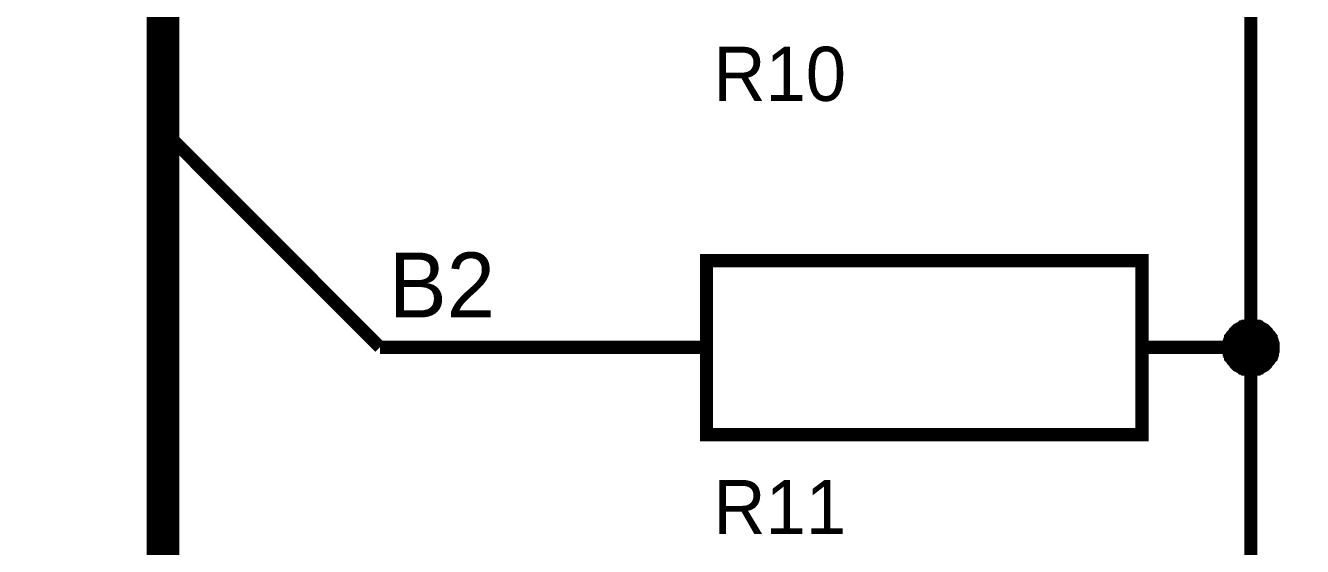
# Model space of a CAD drawing. Header units: millimetres. Extents: x 0 to 841, y 0 to 594.
# Drawn here: x 186.94 to 216.26, y 345.43 to 357.38 of the extents above; entities that cross this region are included whole.
import ezdxf

# ---------------------------------------------------------------- set-up
doc = ezdxf.new("R2010")
doc.units = ezdxf.units.MM
doc.layers.add('Sheet', color=255, linetype='Continuous')

msp = doc.modelspace()

# ---------------------------------------------------------------- linework, layer by layer
at = {"layer": 'Sheet'}
for points, const_width in [([(260.064, 489.988), (260.064, 392.5), (190.095, 392.5), (190.095, 374.994), (190.095, 334.995)], 0.749), ([(215.079, 379.995), (215.079, 372.493), (215.079, 359.988), (215.079, 350), (215.079, 339.997), (215.079, 329.993), (215.079, 314.988), (202.579, 314.988), (190.095, 314.988), (177.594, 314.988)], 0.3), ([(190.095, 354.986), (195.079, 350)], 0.3), ([(214.567, 350), (214.567, 350.031), (214.567, 350.047), (214.567, 350.078), (214.582, 350.109), (214.582, 350.124), (214.598, 350.156), (214.598, 350.171), (214.613, 350.202), (214.613, 350.218), (214.629, 350.233), (214.644, 350.264), (214.66, 350.28), (214.675, 350.295), (214.691, 350.311), (214.707, 350.342), (214.722, 350.357), (214.738, 350.373), (214.753, 350.389), (214.769, 350.404), (214.8, 350.42), (214.815, 350.42), (214.831, 350.435), (214.862, 350.451), (214.877, 350.466), (214.908, 350.466), (214.924, 350.482), (214.955, 350.482), (214.971, 350.482), (215.002, 350.497), (215.033, 350.497), (215.048, 350.497), (215.079, 350.497)], 0.3), ([(214.567, 350), (214.567, 350.031), (214.567, 350.047), (214.567, 350.078), (214.582, 350.109), (214.582, 350.124), (214.598, 350.156), (214.598, 350.171), (214.613, 350.202), (214.613, 350.218), (214.629, 350.233), (214.644, 350.264), (214.66, 350.28), (214.675, 350.295), (214.691, 350.311), (214.707, 350.342), (214.722, 350.357), (214.738, 350.373), (214.753, 350.389), (214.769, 350.404), (214.8, 350.42), (214.815, 350.42), (214.831, 350.435), (214.862, 350.451), (214.877, 350.466), (214.908, 350.466), (214.924, 350.482), (214.955, 350.482), (214.971, 350.482), (215.002, 350.497), (215.033, 350.497), (215.048, 350.497), (215.079, 350.497)], 0.3), ([(214.567, 350), (214.567, 350.031), (214.567, 350.047), (214.567, 350.078), (214.582, 350.109), (214.582, 350.124), (214.598, 350.156), (214.598, 350.171), (214.613, 350.202), (214.613, 350.218), (214.629, 350.233), (214.644, 350.264), (214.66, 350.28), (214.675, 350.295), (214.691, 350.311), (214.707, 350.342), (214.722, 350.357), (214.738, 350.373), (214.753, 350.389), (214.769, 350.404), (214.8, 350.42), (214.815, 350.42), (214.831, 350.435), (214.862, 350.451), (214.877, 350.466), (214.908, 350.466), (214.924, 350.482), (214.955, 350.482), (214.971, 350.482), (215.002, 350.497), (215.033, 350.497), (215.048, 350.497), (215.079, 350.497)], 0.3), ([(214.567, 350), (214.567, 350.031), (214.567, 350.047), (214.567, 350.078), (214.582, 350.109), (214.582, 350.124), (214.598, 350.156), (214.598, 350.171), (214.613, 350.202), (214.613, 350.218), (214.629, 350.233), (214.644, 350.264), (214.66, 350.28), (214.675, 350.295), (214.691, 350.311), (214.707, 350.342), (214.722, 350.357), (214.738, 350.373), (214.753, 350.389), (214.769, 350.404), (214.8, 350.42), (214.815, 350.42), (214.831, 350.435), (214.862, 350.451), (214.877, 350.466), (214.908, 350.466), (214.924, 350.482), (214.955, 350.482), (214.971, 350.482), (215.002, 350.497), (215.033, 350.497), (215.048, 350.497), (215.079, 350.497)], 0.3), ([(214.567, 350), (214.567, 350.031), (214.567, 350.047), (214.567, 350.078), (214.582, 350.109), (214.582, 350.124), (214.598, 350.156), (214.598, 350.171), (214.613, 350.202), (214.613, 350.218), (214.629, 350.233), (214.644, 350.264), (214.66, 350.28), (214.675, 350.295), (214.691, 350.311), (214.707, 350.342), (214.722, 350.357), (214.738, 350.373), (214.753, 350.389), (214.769, 350.404), (214.8, 350.42), (214.815, 350.42), (214.831, 350.435), (214.862, 350.451), (214.877, 350.466), (214.908, 350.466), (214.924, 350.482), (214.955, 350.482), (214.971, 350.482), (215.002, 350.497), (215.033, 350.497), (215.048, 350.497), (215.079, 350.497)], 0.3), ([(214.567, 350), (214.567, 350.031), (214.567, 350.047), (214.567, 350.078), (214.582, 350.109), (214.582, 350.124), (214.598, 350.156), (214.598, 350.171), (214.613, 350.202), (214.613, 350.218), (214.629, 350.233), (214.644, 350.264), (214.66, 350.28), (214.675, 350.295), (214.691, 350.311), (214.707, 350.342), (214.722, 350.357), (214.738, 350.373), (214.753, 350.389), (214.769, 350.404), (214.8, 350.42), (214.815, 350.42), (214.831, 350.435), (214.862, 350.451), (214.877, 350.466), (214.908, 350.466), (214.924, 350.482), (214.955, 350.482), (214.971, 350.482), (215.002, 350.497), (215.033, 350.497), (215.048, 350.497), (215.079, 350.497)], 0.3), ([(214.567, 350), (214.567, 350.031), (214.567, 350.047), (214.567, 350.078), (214.582, 350.109), (214.582, 350.124), (214.598, 350.156), (214.598, 350.171), (214.613, 350.202), (214.613, 350.218), (214.629, 350.233), (214.644, 350.264), (214.66, 350.28), (214.675, 350.295), (214.691, 350.311), (214.707, 350.342), (214.722, 350.357), (214.738, 350.373), (214.753, 350.389), (214.769, 350.404), (214.8, 350.42), (214.815, 350.42), (214.831, 350.435), (214.862, 350.451), (214.877, 350.466), (214.908, 350.466), (214.924, 350.482), (214.955, 350.482), (214.971, 350.482), (215.002, 350.497), (215.033, 350.497), (215.048, 350.497), (215.079, 350.497)], 0.3), ([(214.567, 350), (214.567, 350.031), (214.567, 350.047), (214.567, 350.078), (214.582, 350.109), (214.582, 350.124), (214.598, 350.156), (214.598, 350.171), (214.613, 350.202), (214.613, 350.218), (214.629, 350.233), (214.644, 350.264), (214.66, 350.28), (214.675, 350.295), (214.691, 350.311), (214.707, 350.342), (214.722, 350.357), (214.738, 350.373), (214.753, 350.389), (214.769, 350.404), (214.8, 350.42), (214.815, 350.42), (214.831, 350.435), (214.862, 350.451), (214.877, 350.466), (214.908, 350.466), (214.924, 350.482), (214.955, 350.482), (214.971, 350.482), (215.002, 350.497), (215.033, 350.497), (215.048, 350.497), (215.079, 350.497)], 0.3), ([(214.567, 350), (214.567, 350.031), (214.567, 350.047), (214.567, 350.078), (214.582, 350.109), (214.582, 350.124), (214.598, 350.156), (214.598, 350.171), (214.613, 350.202), (214.613, 350.218), (214.629, 350.233), (214.644, 350.264), (214.66, 350.28), (214.675, 350.295), (214.691, 350.311), (214.707, 350.342), (214.722, 350.357), (214.738, 350.373), (214.753, 350.389), (214.769, 350.404), (214.8, 350.42), (214.815, 350.42), (214.831, 350.435), (214.862, 350.451), (214.877, 350.466), (214.908, 350.466), (214.924, 350.482), (214.955, 350.482), (214.971, 350.482), (215.002, 350.497), (215.033, 350.497), (215.048, 350.497), (215.079, 350.497)], 0.3), ([(214.567, 350), (214.567, 350.031), (214.567, 350.047), (214.567, 350.078), (214.582, 350.109), (214.582, 350.124), (214.598, 350.156), (214.598, 350.171), (214.613, 350.202), (214.613, 350.218), (214.629, 350.233), (214.644, 350.264), (214.66, 350.28), (214.675, 350.295), (214.691, 350.311), (214.707, 350.342), (214.722, 350.357), (214.738, 350.373), (214.753, 350.389), (214.769, 350.404), (214.8, 350.42), (214.815, 350.42), (214.831, 350.435), (214.862, 350.451), (214.877, 350.466), (214.908, 350.466), (214.924, 350.482), (214.955, 350.482), (214.971, 350.482), (215.002, 350.497), (215.033, 350.497), (215.048, 350.497), (215.079, 350.497)], 0.3), ([(215.079, 350.497), (215.079, 350.497)], 0.3), ([(215.079, 350.497), (215.11, 350.497), (215.126, 350.497), (215.157, 350.497), (215.188, 350.482), (215.203, 350.482), (215.235, 350.482), (215.25, 350.466), (215.281, 350.466), (215.297, 350.451), (215.328, 350.435), (215.343, 350.42), (215.359, 350.42), (215.39, 350.404), (215.405, 350.389), (215.421, 350.373), (215.436, 350.357), (215.452, 350.342), (215.467, 350.311), (215.483, 350.295), (215.498, 350.28), (215.514, 350.264), (215.53, 350.233), (215.545, 350.218), (215.545, 350.202), (215.561, 350.171), (215.561, 350.156), (215.576, 350.124), (215.576, 350.109), (215.592, 350.078), (215.592, 350.047), (215.592, 350.031), (215.592, 350)], 0.3), ([(215.079, 350.497), (215.079, 350.497)], 0.3), ([(215.079, 350.497), (215.11, 350.497), (215.126, 350.497), (215.157, 350.497), (215.188, 350.482), (215.203, 350.482), (215.235, 350.482), (215.25, 350.466), (215.281, 350.466), (215.297, 350.451), (215.328, 350.435), (215.343, 350.42), (215.359, 350.42), (215.39, 350.404), (215.405, 350.389), (215.421, 350.373), (215.436, 350.357), (215.452, 350.342), (215.467, 350.311), (215.483, 350.295), (215.498, 350.28), (215.514, 350.264), (215.53, 350.233), (215.545, 350.218), (215.545, 350.202), (215.561, 350.171), (215.561, 350.156), (215.576, 350.124), (215.576, 350.109), (215.592, 350.078), (215.592, 350.047), (215.592, 350.031), (215.592, 350)], 0.3), ([(215.079, 350.497), (215.079, 350.497)], 0.3), ([(215.079, 350.497), (215.11, 350.497), (215.126, 350.497), (215.157, 350.497), (215.188, 350.482), (215.203, 350.482), (215.235, 350.482), (215.25, 350.466), (215.281, 350.466), (215.297, 350.451), (215.328, 350.435), (215.343, 350.42), (215.359, 350.42), (215.39, 350.404), (215.405, 350.389), (215.421, 350.373), (215.436, 350.357), (215.452, 350.342), (215.467, 350.311), (215.483, 350.295), (215.498, 350.28), (215.514, 350.264), (215.53, 350.233), (215.545, 350.218), (215.545, 350.202), (215.561, 350.171), (215.561, 350.156), (215.576, 350.124), (215.576, 350.109), (215.592, 350.078), (215.592, 350.047), (215.592, 350.031), (215.592, 350)], 0.3), ([(215.079, 350.497), (215.079, 350.497)], 0.3), ([(215.079, 350.497), (215.11, 350.497), (215.126, 350.497), (215.157, 350.497), (215.188, 350.482), (215.203, 350.482), (215.235, 350.482), (215.25, 350.466), (215.281, 350.466), (215.297, 350.451), (215.328, 350.435), (215.343, 350.42), (215.359, 350.42), (215.39, 350.404), (215.405, 350.389), (215.421, 350.373), (215.436, 350.357), (215.452, 350.342), (215.467, 350.311), (215.483, 350.295), (215.498, 350.28), (215.514, 350.264), (215.53, 350.233), (215.545, 350.218), (215.545, 350.202), (215.561, 350.171), (215.561, 350.156), (215.576, 350.124), (215.576, 350.109), (215.592, 350.078), (215.592, 350.047), (215.592, 350.031), (215.592, 350)], 0.3), ([(215.079, 350.497), (215.079, 350.497)], 0.3), ([(215.079, 350.497), (215.11, 350.497), (215.126, 350.497), (215.157, 350.497), (215.188, 350.482), (215.203, 350.482), (215.235, 350.482), (215.25, 350.466), (215.281, 350.466), (215.297, 350.451), (215.328, 350.435), (215.343, 350.42), (215.359, 350.42), (215.39, 350.404), (215.405, 350.389), (215.421, 350.373), (215.436, 350.357), (215.452, 350.342), (215.467, 350.311), (215.483, 350.295), (215.498, 350.28), (215.514, 350.264), (215.53, 350.233), (215.545, 350.218), (215.545, 350.202), (215.561, 350.171), (215.561, 350.156), (215.576, 350.124), (215.576, 350.109), (215.592, 350.078), (215.592, 350.047), (215.592, 350.031), (215.592, 350)], 0.3), ([(215.079, 350.497), (215.079, 350.497)], 0.3), ([(215.079, 350.497), (215.11, 350.497), (215.126, 350.497), (215.157, 350.497), (215.188, 350.482), (215.203, 350.482), (215.235, 350.482), (215.25, 350.466), (215.281, 350.466), (215.297, 350.451), (215.328, 350.435), (215.343, 350.42), (215.359, 350.42), (215.39, 350.404), (215.405, 350.389), (215.421, 350.373), (215.436, 350.357), (215.452, 350.342), (215.467, 350.311), (215.483, 350.295), (215.498, 350.28), (215.514, 350.264), (215.53, 350.233), (215.545, 350.218), (215.545, 350.202), (215.561, 350.171), (215.561, 350.156), (215.576, 350.124), (215.576, 350.109), (215.592, 350.078), (215.592, 350.047), (215.592, 350.031), (215.592, 350)], 0.3), ([(215.079, 350.497), (215.079, 350.497)], 0.3), ([(215.079, 350.497), (215.11, 350.497), (215.126, 350.497), (215.157, 350.497), (215.188, 350.482), (215.203, 350.482), (215.235, 350.482), (215.25, 350.466), (215.281, 350.466), (215.297, 350.451), (215.328, 350.435), (215.343, 350.42), (215.359, 350.42), (215.39, 350.404), (215.405, 350.389), (215.421, 350.373), (215.436, 350.357), (215.452, 350.342), (215.467, 350.311), (215.483, 350.295), (215.498, 350.28), (215.514, 350.264), (215.53, 350.233), (215.545, 350.218), (215.545, 350.202), (215.561, 350.171), (215.561, 350.156), (215.576, 350.124), (215.576, 350.109), (215.592, 350.078), (215.592, 350.047), (215.592, 350.031), (215.592, 350)], 0.3), ([(215.079, 350.497), (215.079, 350.497)], 0.3), ([(215.079, 350.497), (215.11, 350.497), (215.126, 350.497), (215.157, 350.497), (215.188, 350.482), (215.203, 350.482), (215.235, 350.482), (215.25, 350.466), (215.281, 350.466), (215.297, 350.451), (215.328, 350.435), (215.343, 350.42), (215.359, 350.42), (215.39, 350.404), (215.405, 350.389), (215.421, 350.373), (215.436, 350.357), (215.452, 350.342), (215.467, 350.311), (215.483, 350.295), (215.498, 350.28), (215.514, 350.264), (215.53, 350.233), (215.545, 350.218), (215.545, 350.202), (215.561, 350.171), (215.561, 350.156), (215.576, 350.124), (215.576, 350.109), (215.592, 350.078), (215.592, 350.047), (215.592, 350.031), (215.592, 350)], 0.3), ([(215.079, 350.497), (215.079, 350.497)], 0.3), ([(215.079, 350.497), (215.11, 350.497), (215.126, 350.497), (215.157, 350.497), (215.188, 350.482), (215.203, 350.482), (215.235, 350.482), (215.25, 350.466), (215.281, 350.466), (215.297, 350.451), (215.328, 350.435), (215.343, 350.42), (215.359, 350.42), (215.39, 350.404), (215.405, 350.389), (215.421, 350.373), (215.436, 350.357), (215.452, 350.342), (215.467, 350.311), (215.483, 350.295), (215.498, 350.28), (215.514, 350.264), (215.53, 350.233), (215.545, 350.218), (215.545, 350.202), (215.561, 350.171), (215.561, 350.156), (215.576, 350.124), (215.576, 350.109), (215.592, 350.078), (215.592, 350.047), (215.592, 350.031), (215.592, 350)], 0.3), ([(215.079, 350.497), (215.079, 350.497)], 0.3), ([(215.079, 350.497), (215.11, 350.497), (215.126, 350.497), (215.157, 350.497), (215.188, 350.482), (215.203, 350.482), (215.235, 350.482), (215.25, 350.466), (215.281, 350.466), (215.297, 350.451), (215.328, 350.435), (215.343, 350.42), (215.359, 350.42), (215.39, 350.404), (215.405, 350.389), (215.421, 350.373), (215.436, 350.357), (215.452, 350.342), (215.467, 350.311), (215.483, 350.295), (215.498, 350.28), (215.514, 350.264), (215.53, 350.233), (215.545, 350.218), (215.545, 350.202), (215.561, 350.171), (215.561, 350.156), (215.576, 350.124), (215.576, 350.109), (215.592, 350.078), (215.592, 350.047), (215.592, 350.031), (215.592, 350)], 0.3), ([(200.079, 350), (195.079, 350), (195.079, 350)], 0.3), ([(202.579, 350), (200.079, 350)], 0.3), ([(212.579, 350), (215.079, 350)], 0.3), ([(215.079, 349.488), (215.048, 349.488), (215.033, 349.488), (215.002, 349.488), (214.971, 349.503), (214.955, 349.503), (214.924, 349.503), (214.908, 349.519), (214.877, 349.519), (214.862, 349.534), (214.831, 349.55), (214.815, 349.565), (214.8, 349.565), (214.769, 349.581), (214.753, 349.596), (214.738, 349.612), (214.722, 349.627), (214.707, 349.658), (214.691, 349.674), (214.675, 349.69), (214.66, 349.705), (214.644, 349.736), (214.629, 349.752), (214.613, 349.767), (214.613, 349.798), (214.598, 349.814), (214.598, 349.845), (214.582, 349.86), (214.582, 349.891), (214.567, 349.923), (214.567, 349.938), (214.567, 349.969), (214.567, 350)], 0.3), ([(214.567, 350), (214.567, 350)], 0.3), ([(215.079, 349.488), (215.048, 349.488), (215.033, 349.488), (215.002, 349.488), (214.971, 349.503), (214.955, 349.503), (214.924, 349.503), (214.908, 349.519), (214.877, 349.519), (214.862, 349.534), (214.831, 349.55), (214.815, 349.565), (214.8, 349.565), (214.769, 349.581), (214.753, 349.596), (214.738, 349.612), (214.722, 349.627), (214.707, 349.658), (214.691, 349.674), (214.675, 349.69), (214.66, 349.705), (214.644, 349.736), (214.629, 349.752), (214.613, 349.767), (214.613, 349.798), (214.598, 349.814), (214.598, 349.845), (214.582, 349.86), (214.582, 349.891), (214.567, 349.923), (214.567, 349.938), (214.567, 349.969), (214.567, 350)], 0.3), ([(214.567, 350), (214.567, 350)], 0.3), ([(215.079, 349.488), (215.048, 349.488), (215.033, 349.488), (215.002, 349.488), (214.971, 349.503), (214.955, 349.503), (214.924, 349.503), (214.908, 349.519), (214.877, 349.519), (214.862, 349.534), (214.831, 349.55), (214.815, 349.565), (214.8, 349.565), (214.769, 349.581), (214.753, 349.596), (214.738, 349.612), (214.722, 349.627), (214.707, 349.658), (214.691, 349.674), (214.675, 349.69), (214.66, 349.705), (214.644, 349.736), (214.629, 349.752), (214.613, 349.767), (214.613, 349.798), (214.598, 349.814), (214.598, 349.845), (214.582, 349.86), (214.582, 349.891), (214.567, 349.923), (214.567, 349.938), (214.567, 349.969), (214.567, 350)], 0.3), ([(214.567, 350), (214.567, 350)], 0.3), ([(215.079, 349.488), (215.048, 349.488), (215.033, 349.488), (215.002, 349.488), (214.971, 349.503), (214.955, 349.503), (214.924, 349.503), (214.908, 349.519), (214.877, 349.519), (214.862, 349.534), (214.831, 349.55), (214.815, 349.565), (214.8, 349.565), (214.769, 349.581), (214.753, 349.596), (214.738, 349.612), (214.722, 349.627), (214.707, 349.658), (214.691, 349.674), (214.675, 349.69), (214.66, 349.705), (214.644, 349.736), (214.629, 349.752), (214.613, 349.767), (214.613, 349.798), (214.598, 349.814), (214.598, 349.845), (214.582, 349.86), (214.582, 349.891), (214.567, 349.923), (214.567, 349.938), (214.567, 349.969), (214.567, 350)], 0.3), ([(214.567, 350), (214.567, 350)], 0.3), ([(215.079, 349.488), (215.048, 349.488), (215.033, 349.488), (215.002, 349.488), (214.971, 349.503), (214.955, 349.503), (214.924, 349.503), (214.908, 349.519), (214.877, 349.519), (214.862, 349.534), (214.831, 349.55), (214.815, 349.565), (214.8, 349.565), (214.769, 349.581), (214.753, 349.596), (214.738, 349.612), (214.722, 349.627), (214.707, 349.658), (214.691, 349.674), (214.675, 349.69), (214.66, 349.705), (214.644, 349.736), (214.629, 349.752), (214.613, 349.767), (214.613, 349.798), (214.598, 349.814), (214.598, 349.845), (214.582, 349.86), (214.582, 349.891), (214.567, 349.923), (214.567, 349.938), (214.567, 349.969), (214.567, 350)], 0.3), ([(214.567, 350), (214.567, 350)], 0.3), ([(215.079, 349.488), (215.048, 349.488), (215.033, 349.488), (215.002, 349.488), (214.971, 349.503), (214.955, 349.503), (214.924, 349.503), (214.908, 349.519), (214.877, 349.519), (214.862, 349.534), (214.831, 349.55), (214.815, 349.565), (214.8, 349.565), (214.769, 349.581), (214.753, 349.596), (214.738, 349.612), (214.722, 349.627), (214.707, 349.658), (214.691, 349.674), (214.675, 349.69), (214.66, 349.705), (214.644, 349.736), (214.629, 349.752), (214.613, 349.767), (214.613, 349.798), (214.598, 349.814), (214.598, 349.845), (214.582, 349.86), (214.582, 349.891), (214.567, 349.923), (214.567, 349.938), (214.567, 349.969), (214.567, 350)], 0.3), ([(214.567, 350), (214.567, 350)], 0.3), ([(215.079, 349.488), (215.048, 349.488), (215.033, 349.488), (215.002, 349.488), (214.971, 349.503), (214.955, 349.503), (214.924, 349.503), (214.908, 349.519), (214.877, 349.519), (214.862, 349.534), (214.831, 349.55), (214.815, 349.565), (214.8, 349.565), (214.769, 349.581), (214.753, 349.596), (214.738, 349.612), (214.722, 349.627), (214.707, 349.658), (214.691, 349.674), (214.675, 349.69), (214.66, 349.705), (214.644, 349.736), (214.629, 349.752), (214.613, 349.767), (214.613, 349.798), (214.598, 349.814), (214.598, 349.845), (214.582, 349.86), (214.582, 349.891), (214.567, 349.923), (214.567, 349.938), (214.567, 349.969), (214.567, 350)], 0.3), ([(214.567, 350), (214.567, 350)], 0.3), ([(215.079, 349.488), (215.048, 349.488), (215.033, 349.488), (215.002, 349.488), (214.971, 349.503), (214.955, 349.503), (214.924, 349.503), (214.908, 349.519), (214.877, 349.519), (214.862, 349.534), (214.831, 349.55), (214.815, 349.565), (214.8, 349.565), (214.769, 349.581), (214.753, 349.596), (214.738, 349.612), (214.722, 349.627), (214.707, 349.658), (214.691, 349.674), (214.675, 349.69), (214.66, 349.705), (214.644, 349.736), (214.629, 349.752), (214.613, 349.767), (214.613, 349.798), (214.598, 349.814), (214.598, 349.845), (214.582, 349.86), (214.582, 349.891), (214.567, 349.923), (214.567, 349.938), (214.567, 349.969), (214.567, 350)], 0.3), ([(214.567, 350), (214.567, 350)], 0.3), ([(215.079, 349.488), (215.048, 349.488), (215.033, 349.488), (215.002, 349.488), (214.971, 349.503), (214.955, 349.503), (214.924, 349.503), (214.908, 349.519), (214.877, 349.519), (214.862, 349.534), (214.831, 349.55), (214.815, 349.565), (214.8, 349.565), (214.769, 349.581), (214.753, 349.596), (214.738, 349.612), (214.722, 349.627), (214.707, 349.658), (214.691, 349.674), (214.675, 349.69), (214.66, 349.705), (214.644, 349.736), (214.629, 349.752), (214.613, 349.767), (214.613, 349.798), (214.598, 349.814), (214.598, 349.845), (214.582, 349.86), (214.582, 349.891), (214.567, 349.923), (214.567, 349.938), (214.567, 349.969), (214.567, 350)], 0.3), ([(214.567, 350), (214.567, 350)], 0.3), ([(215.079, 349.488), (215.048, 349.488), (215.033, 349.488), (215.002, 349.488), (214.971, 349.503), (214.955, 349.503), (214.924, 349.503), (214.908, 349.519), (214.877, 349.519), (214.862, 349.534), (214.831, 349.55), (214.815, 349.565), (214.8, 349.565), (214.769, 349.581), (214.753, 349.596), (214.738, 349.612), (214.722, 349.627), (214.707, 349.658), (214.691, 349.674), (214.675, 349.69), (214.66, 349.705), (214.644, 349.736), (214.629, 349.752), (214.613, 349.767), (214.613, 349.798), (214.598, 349.814), (214.598, 349.845), (214.582, 349.86), (214.582, 349.891), (214.567, 349.923), (214.567, 349.938), (214.567, 349.969), (214.567, 350)], 0.3), ([(214.567, 350), (214.567, 350)], 0.3), ([(215.592, 350), (215.592, 349.969), (215.592, 349.938), (215.592, 349.923), (215.576, 349.891), (215.576, 349.86), (215.561, 349.845), (215.561, 349.814), (215.545, 349.798), (215.545, 349.767), (215.53, 349.752), (215.514, 349.736), (215.498, 349.705), (215.483, 349.69), (215.467, 349.674), (215.452, 349.658), (215.436, 349.627), (215.421, 349.612), (215.405, 349.596), (215.39, 349.581), (215.359, 349.565), (215.343, 349.565), (215.328, 349.55), (215.297, 349.534), (215.281, 349.519), (215.25, 349.519), (215.235, 349.503), (215.203, 349.503), (215.188, 349.503), (215.157, 349.488), (215.126, 349.488), (215.11, 349.488), (215.079, 349.488)], 0.3), ([(215.592, 350), (215.592, 349.969), (215.592, 349.938), (215.592, 349.923), (215.576, 349.891), (215.576, 349.86), (215.561, 349.845), (215.561, 349.814), (215.545, 349.798), (215.545, 349.767), (215.53, 349.752), (215.514, 349.736), (215.498, 349.705), (215.483, 349.69), (215.467, 349.674), (215.452, 349.658), (215.436, 349.627), (215.421, 349.612), (215.405, 349.596), (215.39, 349.581), (215.359, 349.565), (215.343, 349.565), (215.328, 349.55), (215.297, 349.534), (215.281, 349.519), (215.25, 349.519), (215.235, 349.503), (215.203, 349.503), (215.188, 349.503), (215.157, 349.488), (215.126, 349.488), (215.11, 349.488), (215.079, 349.488)], 0.3), ([(215.592, 350), (215.592, 349.969), (215.592, 349.938), (215.592, 349.923), (215.576, 349.891), (215.576, 349.86), (215.561, 349.845), (215.561, 349.814), (215.545, 349.798), (215.545, 349.767), (215.53, 349.752), (215.514, 349.736), (215.498, 349.705), (215.483, 349.69), (215.467, 349.674), (215.452, 349.658), (215.436, 349.627), (215.421, 349.612), (215.405, 349.596), (215.39, 349.581), (215.359, 349.565), (215.343, 349.565), (215.328, 349.55), (215.297, 349.534), (215.281, 349.519), (215.25, 349.519), (215.235, 349.503), (215.203, 349.503), (215.188, 349.503), (215.157, 349.488), (215.126, 349.488), (215.11, 349.488), (215.079, 349.488)], 0.3), ([(215.592, 350), (215.592, 349.969), (215.592, 349.938), (215.592, 349.923), (215.576, 349.891), (215.576, 349.86), (215.561, 349.845), (215.561, 349.814), (215.545, 349.798), (215.545, 349.767), (215.53, 349.752), (215.514, 349.736), (215.498, 349.705), (215.483, 349.69), (215.467, 349.674), (215.452, 349.658), (215.436, 349.627), (215.421, 349.612), (215.405, 349.596), (215.39, 349.581), (215.359, 349.565), (215.343, 349.565), (215.328, 349.55), (215.297, 349.534), (215.281, 349.519), (215.25, 349.519), (215.235, 349.503), (215.203, 349.503), (215.188, 349.503), (215.157, 349.488), (215.126, 349.488), (215.11, 349.488), (215.079, 349.488)], 0.3), ([(215.592, 350), (215.592, 349.969), (215.592, 349.938), (215.592, 349.923), (215.576, 349.891), (215.576, 349.86), (215.561, 349.845), (215.561, 349.814), (215.545, 349.798), (215.545, 349.767), (215.53, 349.752), (215.514, 349.736), (215.498, 349.705), (215.483, 349.69), (215.467, 349.674), (215.452, 349.658), (215.436, 349.627), (215.421, 349.612), (215.405, 349.596), (215.39, 349.581), (215.359, 349.565), (215.343, 349.565), (215.328, 349.55), (215.297, 349.534), (215.281, 349.519), (215.25, 349.519), (215.235, 349.503), (215.203, 349.503), (215.188, 349.503), (215.157, 349.488), (215.126, 349.488), (215.11, 349.488), (215.079, 349.488)], 0.3), ([(215.592, 350), (215.592, 349.969), (215.592, 349.938), (215.592, 349.923), (215.576, 349.891), (215.576, 349.86), (215.561, 349.845), (215.561, 349.814), (215.545, 349.798), (215.545, 349.767), (215.53, 349.752), (215.514, 349.736), (215.498, 349.705), (215.483, 349.69), (215.467, 349.674), (215.452, 349.658), (215.436, 349.627), (215.421, 349.612), (215.405, 349.596), (215.39, 349.581), (215.359, 349.565), (215.343, 349.565), (215.328, 349.55), (215.297, 349.534), (215.281, 349.519), (215.25, 349.519), (215.235, 349.503), (215.203, 349.503), (215.188, 349.503), (215.157, 349.488), (215.126, 349.488), (215.11, 349.488), (215.079, 349.488)], 0.3), ([(215.592, 350), (215.592, 349.969), (215.592, 349.938), (215.592, 349.923), (215.576, 349.891), (215.576, 349.86), (215.561, 349.845), (215.561, 349.814), (215.545, 349.798), (215.545, 349.767), (215.53, 349.752), (215.514, 349.736), (215.498, 349.705), (215.483, 349.69), (215.467, 349.674), (215.452, 349.658), (215.436, 349.627), (215.421, 349.612), (215.405, 349.596), (215.39, 349.581), (215.359, 349.565), (215.343, 349.565), (215.328, 349.55), (215.297, 349.534), (215.281, 349.519), (215.25, 349.519), (215.235, 349.503), (215.203, 349.503), (215.188, 349.503), (215.157, 349.488), (215.126, 349.488), (215.11, 349.488), (215.079, 349.488)], 0.3), ([(215.592, 350), (215.592, 349.969), (215.592, 349.938), (215.592, 349.923), (215.576, 349.891), (215.576, 349.86), (215.561, 349.845), (215.561, 349.814), (215.545, 349.798), (215.545, 349.767), (215.53, 349.752), (215.514, 349.736), (215.498, 349.705), (215.483, 349.69), (215.467, 349.674), (215.452, 349.658), (215.436, 349.627), (215.421, 349.612), (215.405, 349.596), (215.39, 349.581), (215.359, 349.565), (215.343, 349.565), (215.328, 349.55), (215.297, 349.534), (215.281, 349.519), (215.25, 349.519), (215.235, 349.503), (215.203, 349.503), (215.188, 349.503), (215.157, 349.488), (215.126, 349.488), (215.11, 349.488), (215.079, 349.488)], 0.3), ([(215.592, 350), (215.592, 349.969), (215.592, 349.938), (215.592, 349.923), (215.576, 349.891), (215.576, 349.86), (215.561, 349.845), (215.561, 349.814), (215.545, 349.798), (215.545, 349.767), (215.53, 349.752), (215.514, 349.736), (215.498, 349.705), (215.483, 349.69), (215.467, 349.674), (215.452, 349.658), (215.436, 349.627), (215.421, 349.612), (215.405, 349.596), (215.39, 349.581), (215.359, 349.565), (215.343, 349.565), (215.328, 349.55), (215.297, 349.534), (215.281, 349.519), (215.25, 349.519), (215.235, 349.503), (215.203, 349.503), (215.188, 349.503), (215.157, 349.488), (215.126, 349.488), (215.11, 349.488), (215.079, 349.488)], 0.3), ([(215.592, 350), (215.592, 349.969), (215.592, 349.938), (215.592, 349.923), (215.576, 349.891), (215.576, 349.86), (215.561, 349.845), (215.561, 349.814), (215.545, 349.798), (215.545, 349.767), (215.53, 349.752), (215.514, 349.736), (215.498, 349.705), (215.483, 349.69), (215.467, 349.674), (215.452, 349.658), (215.436, 349.627), (215.421, 349.612), (215.405, 349.596), (215.39, 349.581), (215.359, 349.565), (215.343, 349.565), (215.328, 349.55), (215.297, 349.534), (215.281, 349.519), (215.25, 349.519), (215.235, 349.503), (215.203, 349.503), (215.188, 349.503), (215.157, 349.488), (215.126, 349.488), (215.11, 349.488), (215.079, 349.488)], 0.3), ([(215.592, 350), (215.592, 350), (215.592, 350), (215.592, 350), (215.592, 350), (215.592, 350), (215.592, 350), (215.592, 350), (215.592, 350), (215.592, 350), (215.592, 350), (215.592, 350), (215.592, 350), (215.592, 350), (215.592, 350), (215.592, 350), (215.592, 350), (215.592, 350), (215.592, 350), (215.592, 350), (215.592, 350), (215.592, 350), (215.592, 350), (215.592, 350), (215.592, 350), (215.592, 350), (215.592, 350), (215.592, 350), (215.592, 350), (215.592, 350), (215.592, 350), (215.592, 350), (215.592, 350)], 0.3), ([(215.592, 350), (215.592, 350)], 0.3), ([(215.592, 350), (215.592, 350), (215.592, 350), (215.592, 350), (215.592, 350), (215.592, 350), (215.592, 350), (215.592, 350), (215.592, 350), (215.592, 350), (215.592, 350), (215.592, 350), (215.592, 350), (215.592, 350), (215.592, 350), (215.592, 350), (215.592, 350), (215.592, 350), (215.592, 350), (215.592, 350), (215.592, 350), (215.592, 350), (215.592, 350), (215.592, 350), (215.592, 350), (215.592, 350), (215.592, 350), (215.592, 350), (215.592, 350), (215.592, 350), (215.592, 350), (215.592, 350), (215.592, 350)], 0.3), ([(215.592, 350), (215.592, 350)], 0.3), ([(215.592, 350), (215.592, 350), (215.592, 350), (215.592, 350), (215.592, 350), (215.592, 350), (215.592, 350), (215.592, 350), (215.592, 350), (215.592, 350), (215.592, 350), (215.592, 350), (215.592, 350), (215.592, 350), (215.592, 350), (215.592, 350), (215.592, 350), (215.592, 350), (215.592, 350), (215.592, 350), (215.592, 350), (215.592, 350), (215.592, 350), (215.592, 350), (215.592, 350), (215.592, 350), (215.592, 350), (215.592, 350), (215.592, 350), (215.592, 350), (215.592, 350), (215.592, 350), (215.592, 350)], 0.3), ([(215.592, 350), (215.592, 350)], 0.3), ([(215.592, 350), (215.592, 350), (215.592, 350), (215.592, 350), (215.592, 350), (215.592, 350), (215.592, 350), (215.592, 350), (215.592, 350), (215.592, 350), (215.592, 350), (215.592, 350), (215.592, 350), (215.592, 350), (215.592, 350), (215.592, 350), (215.592, 350), (215.592, 350), (215.592, 350), (215.592, 350), (215.592, 350), (215.592, 350), (215.592, 350), (215.592, 350), (215.592, 350), (215.592, 350), (215.592, 350), (215.592, 350), (215.592, 350), (215.592, 350), (215.592, 350), (215.592, 350), (215.592, 350)], 0.3), ([(215.592, 350), (215.592, 350)], 0.3), ([(215.592, 350), (215.592, 350), (215.592, 350), (215.592, 350), (215.592, 350), (215.592, 350), (215.592, 350), (215.592, 350), (215.592, 350), (215.592, 350), (215.592, 350), (215.592, 350), (215.592, 350), (215.592, 350), (215.592, 350), (215.592, 350), (215.592, 350), (215.592, 350), (215.592, 350), (215.592, 350), (215.592, 350), (215.592, 350), (215.592, 350), (215.592, 350), (215.592, 350), (215.592, 350), (215.592, 350), (215.592, 350), (215.592, 350), (215.592, 350), (215.592, 350), (215.592, 350), (215.592, 350)], 0.3), ([(215.592, 350), (215.592, 350)], 0.3), ([(215.592, 350), (215.592, 350), (215.592, 350), (215.592, 350), (215.592, 350), (215.592, 350), (215.592, 350), (215.592, 350), (215.592, 350), (215.592, 350), (215.592, 350), (215.592, 350), (215.592, 350), (215.592, 350), (215.592, 350), (215.592, 350), (215.592, 350), (215.592, 350), (215.592, 350), (215.592, 350), (215.592, 350), (215.592, 350), (215.592, 350), (215.592, 350), (215.592, 350), (215.592, 350), (215.592, 350), (215.592, 350), (215.592, 350), (215.592, 350), (215.592, 350), (215.592, 350), (215.592, 350)], 0.3), ([(215.592, 350), (215.592, 350)], 0.3), ([(215.592, 350), (215.592, 350), (215.592, 350), (215.592, 350), (215.592, 350), (215.592, 350), (215.592, 350), (215.592, 350), (215.592, 350), (215.592, 350), (215.592, 350), (215.592, 350), (215.592, 350), (215.592, 350), (215.592, 350), (215.592, 350), (215.592, 350), (215.592, 350), (215.592, 350), (215.592, 350), (215.592, 350), (215.592, 350), (215.592, 350), (215.592, 350), (215.592, 350), (215.592, 350), (215.592, 350), (215.592, 350), (215.592, 350), (215.592, 350), (215.592, 350), (215.592, 350), (215.592, 350)], 0.3), ([(215.592, 350), (215.592, 350)], 0.3), ([(215.592, 350), (215.592, 350), (215.592, 350), (215.592, 350), (215.592, 350), (215.592, 350), (215.592, 350), (215.592, 350), (215.592, 350), (215.592, 350), (215.592, 350), (215.592, 350), (215.592, 350), (215.592, 350), (215.592, 350), (215.592, 350), (215.592, 350), (215.592, 350), (215.592, 350), (215.592, 350), (215.592, 350), (215.592, 350), (215.592, 350), (215.592, 350), (215.592, 350), (215.592, 350), (215.592, 350), (215.592, 350), (215.592, 350), (215.592, 350), (215.592, 350), (215.592, 350), (215.592, 350)], 0.3), ([(215.592, 350), (215.592, 350)], 0.3), ([(215.592, 350), (215.592, 350), (215.592, 350), (215.592, 350), (215.592, 350), (215.592, 350), (215.592, 350), (215.592, 350), (215.592, 350), (215.592, 350), (215.592, 350), (215.592, 350), (215.592, 350), (215.592, 350), (215.592, 350), (215.592, 350), (215.592, 350), (215.592, 350), (215.592, 350), (215.592, 350), (215.592, 350), (215.592, 350), (215.592, 350), (215.592, 350), (215.592, 350), (215.592, 350), (215.592, 350), (215.592, 350), (215.592, 350), (215.592, 350), (215.592, 350), (215.592, 350), (215.592, 350)], 0.3), ([(215.592, 350), (215.592, 350)], 0.3), ([(215.592, 350), (215.592, 350), (215.592, 350), (215.592, 350), (215.592, 350), (215.592, 350), (215.592, 350), (215.592, 350), (215.592, 350), (215.592, 350), (215.592, 350), (215.592, 350), (215.592, 350), (215.592, 350), (215.592, 350), (215.592, 350), (215.592, 350), (215.592, 350), (215.592, 350), (215.592, 350), (215.592, 350), (215.592, 350), (215.592, 350), (215.592, 350), (215.592, 350), (215.592, 350), (215.592, 350), (215.592, 350), (215.592, 350), (215.592, 350), (215.592, 350), (215.592, 350), (215.592, 350)], 0.3), ([(215.592, 350), (215.592, 350)], 0.3)]:
    msp.add_lwpolyline(points, dxfattribs=dict(at, const_width=const_width))
at = {"layer": 'Sheet', "const_width": 0.3}
msp.add_lwpolyline([(202.579, 351.988), (212.579, 351.988), (212.579, 347.996), (202.579, 347.996), (202.579, 351.988)], close=True, dxfattribs=at)
at = {"layer": 'Sheet', "const_width": 0.508}
msp.add_lwpolyline([(214.746, 350, 1), (215.254, 350, 1)], format="xyb", close=True, dxfattribs=at)

# ---------------------------------------------------------------- texts
at = {"layer": 'Sheet'}
for s, height, p in [('R10', 1.2427, (202.734, 355.654)), ('B2', 1.4912, (195.281, 350.684)), ('R11', 1.2427, (202.734, 345.713))]:
    msp.add_text(s, height=height, dxfattribs=at).set_placement(p)

doc.saveas('drawing.dxf')
